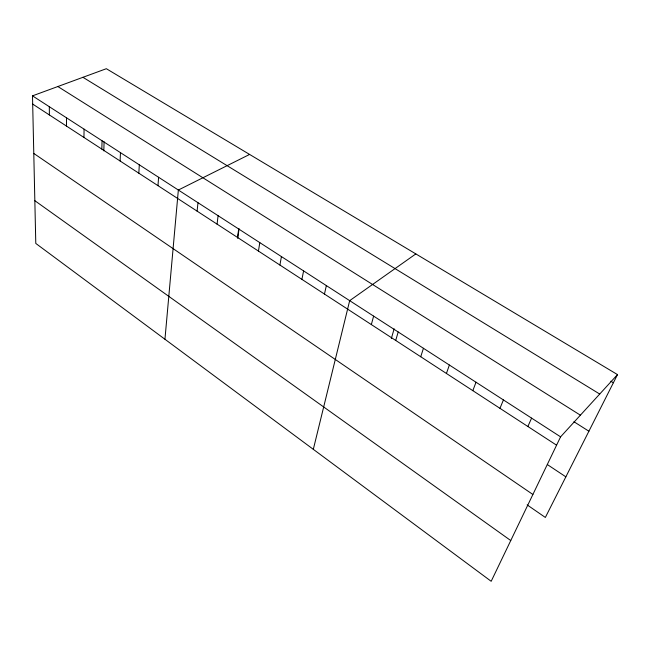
<?xml version="1.0" encoding="UTF-8"?>
<svg xmlns="http://www.w3.org/2000/svg" width="650" height="650" viewBox="0 0 650 650"><rect width="100%" height="100%" fill="white"/><g stroke="black" fill="none" stroke-linecap="round" stroke-linejoin="round"><path stroke-width="0.97" d="M66.479 126.084L66.495 117.804M83.947 137.459L84.078 129.155M101.822 149.094L102.066 140.766M103.813 150.881L104.097 141.749M120.104 161.005L120.469 152.653M138.824 173.184L139.311 164.816M157.974 185.664L158.6 177.271M164.946 339.251L178.352 190.028L249.6 154.432M197.096 211.128L197.99 202.711M217.059 224.128L218.099 215.694M237.502 237.437L238.696 228.995M237.721 238.387L239.086 228.743M258.448 251.071L259.797 242.621M279.906 265.046L281.426 256.588M301.909 279.37L303.599 270.904M324.464 294.06L326.349 285.586M313.316 449.329L349.676 300.658L415.829 253.914M371.345 324.586L373.62 316.111M391.349 338.479L394.144 328.819M395.712 340.446L398.198 331.988M420.729 356.736L423.442 348.286M446.428 373.466L449.369 365.032M472.826 390.658L476.019 382.233M499.964 408.33L503.417 399.929M527.873 426.497L531.594 418.121M617.5 374.595L560.584 436.841L491.181 581.295L35.791 243.433L32.5 95.851L106.34 68.705L617.5 374.595L545.35 517.449L527.15 504.887M610.821 381.225L613.372 382.769M82.948 77.309L599.714 394.046M57.858 86.531L580.385 415.179M573.934 421.736L588.9 431.226M32.5 95.851L560.584 436.841M32.687 104.081L556.571 445.185M547.365 464.571L565.858 476.84M33.784 153.433L532.886 494.479M34.84 200.696L510.754 540.548M49.311 106.706L49.392 114.961"/></g></svg>
